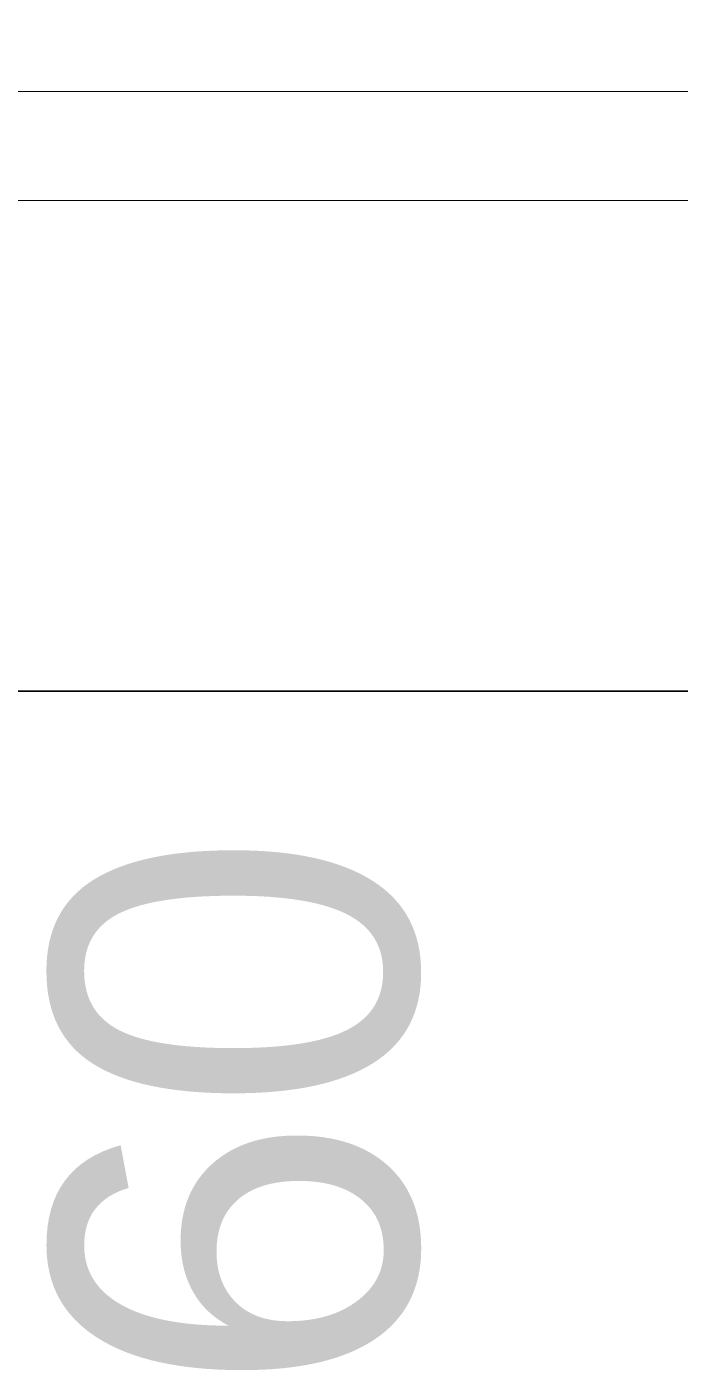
# Model space of a CAD drawing. Header units: centimetres. Extents: x 118932 to 154602, y -32682 to -23521.
# Drawn here: x 138592.18 to 138606.51, y -26599.25 to -26569.73 of the extents above; entities that cross this region are included whole.
import ezdxf

# ---------------------------------------------------------------- set-up
doc = ezdxf.new("R2010")
doc.units = ezdxf.units.CM
doc.header["$LTSCALE"] = 50
doc.header["$MEASUREMENT"] = 0
doc.layers.add('GEN_02_TF_Pencere', color=7, linetype='Continuous', lineweight=9, true_color=0x6093ac)
doc.layers.add('GEN_05_ML_Mermer', color=7, linetype='Continuous', lineweight=9, true_color=0x9d8692)
doc.styles.add('ARIAL', font='arial.ttf')

# ---------------------------------------------------------------- blocks, each defined once
blk = doc.blocks.new('LEVEL 0_E BLOK_GÖRÜNÜŞ')
at = {"layer": 'GEN_02_TF_Pencere', "elevation": 0}
blk.add_lwpolyline([(820.257, -1063.861), (880.257, -1063.861)], dxfattribs=at)
blk = doc.blocks.new('P8')
at = {"layer": 'GEN_02_TF_Pencere'}
blk.add_lwpolyline([(114099.091, 6733.419), (114097.394, 6731.722), (114072.556, 6756.551), (114074.253, 6758.248)], close=True, dxfattribs=at)
at = {"layer": 'GEN_05_ML_Mermer'}
blk.add_lwpolyline([(114072.968, 6774.792), (114115.385, 6732.356), (114101.239, 6718.217), (114058.823, 6760.653)], close=True, dxfattribs=at)
at = {"layer": 'GEN_02_TF_Pencere', "transparency": 33554687, "insert": (114104.432, 6765.223), "char_height": 8, "attachment_point": 1, "rotation": 225, "style": 'ARIAL'}
blk.add_mtext_dynamic_manual_height_columns('\\A1;60', width=2361.79314, gutter_width=1250, heights=[258.527], dxfattribs=at)
blk = doc.blocks.new('DOGRAMA LEVEL 0 E BLOK')
at = {"rotation": 225.3241906777957}
blk.add_blockref('P8', (75920.628, 85491.951, 0), dxfattribs=at)

msp = doc.modelspace()

# ---------------------------------------------------------------- block references
msp.add_blockref('LEVEL 0_E BLOK_GÖRÜNÜŞ', (137741.489, -25520.469, 0))
at = {"rotation": 359.6887739338809}
msp.add_blockref('DOGRAMA LEVEL 0 E BLOK', (138089.785, -26193.192), dxfattribs=at)

doc.saveas('drawing.dxf')
